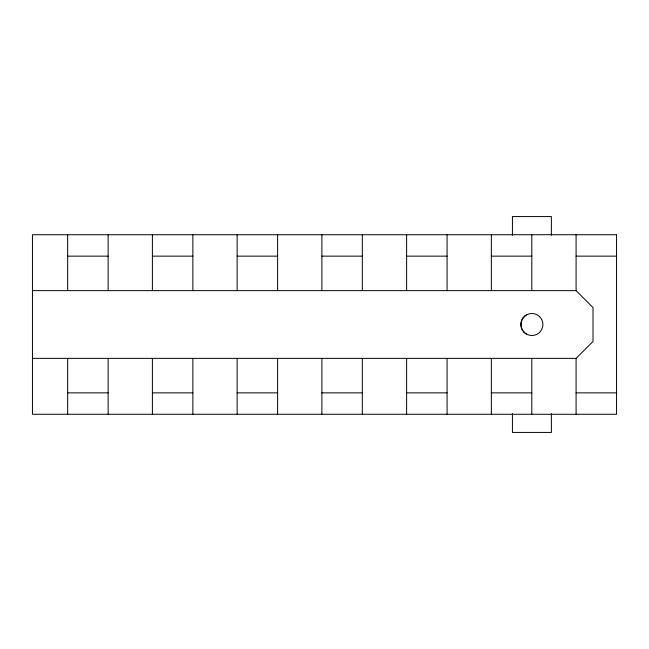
<?xml version="1.0" encoding="UTF-8"?>
<svg xmlns="http://www.w3.org/2000/svg" width="649" height="649" viewBox="0 0 649 649"><rect width="100%" height="100%" fill="white"/><g stroke="black" fill="none" stroke-linecap="round" stroke-linejoin="round"><path stroke-width="0.97" d="M32.45 358.362L576.085 358.362L593.016 341.431L593.016 307.569L576.085 290.638L32.45 290.638M526.396 314.968C519.232 318.821 519.232 330.179 526.396 334.032M67.666 256.144L108.132 256.144M152.401 256.144L192.867 256.144M237.136 256.144L277.602 256.144M321.88 256.144L362.337 256.144M406.615 256.144L447.08 256.144M491.35 256.144L531.815 256.144M576.085 256.144L616.55 256.144M67.666 392.856L108.132 392.856M152.401 392.856L192.867 392.856M237.136 392.856L277.602 392.856M321.88 392.856L362.337 392.856M406.615 392.856L447.08 392.856M491.35 392.856L531.815 392.856M576.085 392.856L616.55 392.856M576.085 234.727L576.085 290.638M576.085 358.362L576.085 414.273M551.366 235.271L551.366 216.571L512.426 216.571L512.426 235.271M551.366 413.729L551.366 432.429L512.426 432.429L512.426 413.729M531.815 234.727L531.815 290.638M531.815 358.362L531.815 414.273M491.35 234.727L491.35 290.638M491.35 358.362L491.35 414.273M447.08 234.727L447.08 290.638M447.08 358.362L447.08 414.273M406.615 234.727L406.615 290.638M406.615 358.362L406.615 414.273M362.337 234.727L362.337 290.638M362.337 358.362L362.337 414.273M321.88 234.727L321.88 290.638M321.88 358.362L321.88 414.273M277.602 234.727L277.602 290.638M277.602 358.362L277.602 414.273M237.136 234.727L237.136 290.638M237.136 358.362L237.136 414.273M192.867 234.727L192.867 290.638M192.867 358.362L192.867 414.273M152.401 234.727L152.401 290.638M152.401 358.362L152.401 414.273M108.132 234.727L108.132 290.638M108.132 358.362L108.132 414.273M67.666 234.727L67.666 290.638M67.666 358.362L67.666 414.273M616.55 234.727L32.45 234.727L32.45 414.273L616.55 414.273L616.55 234.727M524.116 332.28A11.009 11.009 0 0 0 542.532 327.347A11.009 11.009 0 0 0 529.049 313.873A11.009 11.009 0 0 0 524.116 332.28"/></g></svg>
